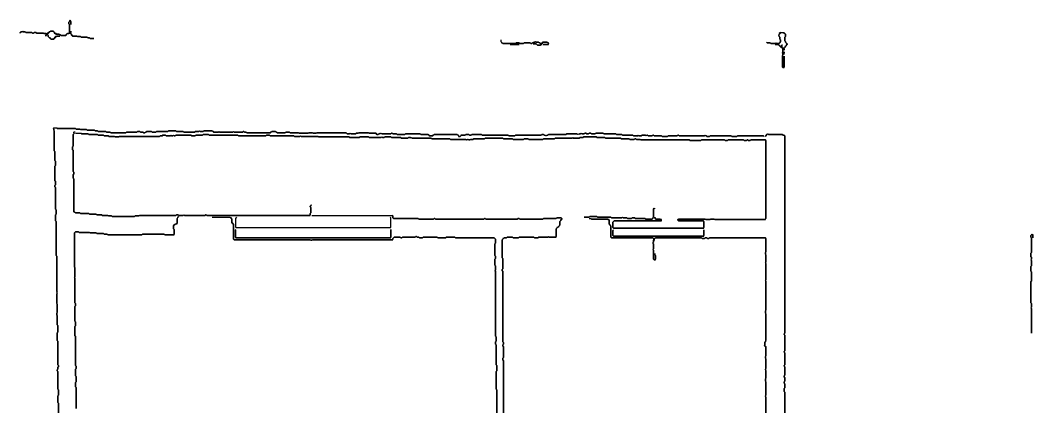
# Model space of a CAD drawing. Header units: metres. Extents: x 293 to 1984, y 1 to 1713.
# Drawn here: x 308 to 1974, y 1077 to 1713 of the extents above; entities that cross this region are included whole.
import ezdxf

# ---------------------------------------------------------------- set-up
doc = ezdxf.new("R2010")
doc.units = ezdxf.units.M

msp = doc.modelspace()

# ---------------------------------------------------------------- linework, layer by layer
for points in [[(390, 1713), (389, 1712), (389, 1711), (388, 1710), (388, 1707), (389, 1706), (389, 1692), (388, 1691), (386, 1691), (385, 1690), (384, 1690), (382, 1688), (375, 1688), (374, 1689), (373, 1689), (372, 1690), (368, 1690), (367, 1691), (366, 1691), (362, 1695), (358, 1695), (357, 1694), (356, 1694), (353, 1691), (352, 1691), (351, 1690), (350, 1691), (347, 1691), (346, 1692), (335, 1692), (334, 1693), (331, 1693), (330, 1692), (328, 1692), (327, 1693), (317, 1693), (316, 1694), (313, 1694), (312, 1695), (311, 1694), (309, 1694), (308, 1693), (308, 1692), (308, 1693), (309, 1694), (311, 1694), (312, 1695), (313, 1694), (316, 1694), (317, 1693), (327, 1693), (328, 1692), (330, 1692), (331, 1693), (334, 1693), (335, 1692), (346, 1692), (347, 1691), (350, 1691), (351, 1690), (351, 1689), (350, 1688), (349, 1688), (351, 1688), (351, 1690), (352, 1691), (353, 1690), (353, 1689), (354, 1688), (354, 1686), (357, 1683), (358, 1683), (359, 1682), (363, 1682), (368, 1687), (373, 1687), (368, 1687), (367, 1686), (366, 1686), (362, 1682), (359, 1682), (357, 1684), (356, 1684), (354, 1686), (354, 1688), (353, 1689), (353, 1690), (358, 1695), (362, 1695), (364, 1693), (364, 1692), (365, 1692), (367, 1690), (372, 1690), (373, 1689), (374, 1689), (375, 1688), (383, 1688), (386, 1691), (388, 1691), (389, 1692), (390, 1692), (392, 1690), (392, 1689), (394, 1687), (401, 1687), (402, 1686), (407, 1686), (408, 1685), (418, 1685), (419, 1684), (422, 1684), (423, 1683), (429, 1683), (423, 1683), (422, 1684), (419, 1684), (418, 1685), (408, 1685), (407, 1686), (402, 1686), (401, 1687), (395, 1687), (391, 1691), (391, 1695), (391, 1693), (390, 1692), (389, 1693), (389, 1706), (388, 1707), (388, 1710), (390, 1712), (391, 1711), (391, 1706), (391, 1711), (390, 1712), (391, 1713)], [(1559, 1693), (1557, 1691), (1557, 1690), (1556, 1689), (1556, 1688), (1557, 1687), (1557, 1686), (1558, 1685), (1558, 1682), (1559, 1681), (1559, 1678), (1556, 1675), (1552, 1675), (1551, 1676), (1550, 1675), (1543, 1675), (1542, 1676), (1537, 1676), (1536, 1677), (1537, 1676), (1542, 1676), (1543, 1675), (1550, 1675), (1551, 1676), (1552, 1675), (1557, 1675), (1559, 1677), (1559, 1681), (1558, 1682), (1558, 1685), (1557, 1686), (1557, 1687), (1556, 1688), (1556, 1689), (1560, 1693), (1564, 1693), (1567, 1690), (1567, 1686), (1566, 1685), (1566, 1679), (1567, 1678), (1567, 1677), (1568, 1676), (1568, 1675), (1569, 1675), (1570, 1674), (1570, 1673), (1569, 1672), (1568, 1672), (1568, 1671), (1566, 1669), (1566, 1668), (1565, 1667), (1562, 1667), (1561, 1668), (1560, 1668), (1559, 1669), (1559, 1670), (1560, 1671), (1561, 1670), (1562, 1670), (1561, 1670), (1560, 1671), (1561, 1672), (1562, 1672), (1561, 1672), (1559, 1670), (1557, 1672), (1556, 1672), (1555, 1673), (1550, 1673), (1555, 1673), (1560, 1668), (1561, 1668), (1563, 1666), (1563, 1661), (1562, 1660), (1562, 1659), (1563, 1658), (1563, 1656), (1562, 1655), (1562, 1636), (1563, 1635), (1565, 1635), (1565, 1654), (1565, 1636), (1564, 1635), (1563, 1635), (1562, 1636), (1562, 1655), (1563, 1656), (1563, 1657), (1564, 1658), (1565, 1657), (1565, 1661), (1565, 1659), (1564, 1658), (1563, 1658), (1562, 1659), (1562, 1660), (1563, 1661), (1563, 1666), (1564, 1667), (1565, 1666), (1565, 1664), (1565, 1667), (1567, 1669), (1567, 1670), (1570, 1673), (1570, 1674), (1567, 1677), (1567, 1678), (1566, 1679), (1566, 1685), (1567, 1686), (1567, 1690), (1566, 1691), (1566, 1692), (1565, 1692), (1564, 1693)], [(1099, 1681), (1099, 1678), (1100, 1677), (1100, 1676), (1101, 1676), (1102, 1675), (1121, 1675), (1122, 1674), (1121, 1673), (1114, 1673), (1129, 1673), (1123, 1673), (1122, 1674), (1124, 1676), (1129, 1676), (1130, 1675), (1136, 1675), (1137, 1676), (1147, 1676), (1148, 1675), (1150, 1675), (1151, 1676), (1152, 1676), (1153, 1677), (1155, 1677), (1156, 1678), (1157, 1677), (1161, 1677), (1162, 1676), (1163, 1676), (1164, 1675), (1164, 1673), (1163, 1672), (1159, 1672), (1157, 1674), (1152, 1674), (1157, 1674), (1159, 1672), (1164, 1672), (1165, 1673), (1166, 1673), (1165, 1673), (1164, 1674), (1165, 1675), (1166, 1675), (1168, 1677), (1175, 1677), (1177, 1675), (1177, 1674), (1176, 1673), (1168, 1673), (1177, 1673), (1177, 1676), (1176, 1676), (1175, 1677), (1168, 1677), (1166, 1675), (1164, 1675), (1163, 1676), (1162, 1676), (1161, 1677), (1157, 1677), (1156, 1678), (1155, 1677), (1153, 1677), (1152, 1676), (1151, 1676), (1150, 1675), (1148, 1675), (1147, 1676), (1137, 1676), (1136, 1675), (1130, 1675), (1129, 1676), (1124, 1676), (1123, 1675), (1102, 1675), (1099, 1678)], [(363, 1536), (362, 1535), (363, 1534), (363, 1532), (364, 1531), (364, 1498), (365, 1497), (365, 1482), (366, 1481), (366, 1474), (365, 1473), (365, 1449), (366, 1448), (366, 1442), (365, 1441), (365, 1439), (366, 1438), (366, 1402), (367, 1401), (367, 1394), (366, 1393), (366, 1383), (367, 1382), (367, 1326), (368, 1325), (368, 1267), (369, 1266), (368, 1265), (369, 1264), (368, 1263), (368, 1247), (369, 1246), (369, 1232), (368, 1231), (368, 1228), (369, 1227), (369, 1212), (370, 1211), (370, 1200), (369, 1199), (369, 1186), (370, 1185), (370, 1146), (371, 1145), (371, 1143), (370, 1142), (370, 1139), (369, 1138), (369, 1136), (370, 1135), (370, 1106), (371, 1105), (371, 1096), (370, 1095), (370, 1084), (371, 1083), (371, 1059)], [(371, 1059), (371, 1083), (370, 1084), (370, 1095), (371, 1096), (371, 1105), (370, 1106), (370, 1135), (369, 1136), (369, 1138), (370, 1139), (370, 1142), (371, 1143), (371, 1145), (370, 1146), (370, 1185), (369, 1186), (369, 1199), (370, 1200), (370, 1211), (369, 1212), (369, 1227), (368, 1228), (368, 1231), (369, 1232), (369, 1246), (368, 1247), (368, 1263), (369, 1264), (368, 1265), (369, 1266), (368, 1267), (368, 1325), (367, 1326), (367, 1382), (366, 1383), (366, 1393), (367, 1394), (367, 1401), (366, 1402), (366, 1438), (365, 1439), (365, 1441), (366, 1442), (366, 1448), (365, 1449), (365, 1473), (366, 1474), (366, 1481), (365, 1482), (365, 1497), (364, 1498), (364, 1531), (363, 1532), (363, 1534), (362, 1535), (363, 1536), (368, 1536), (369, 1535), (399, 1535), (400, 1534), (406, 1534), (407, 1533), (417, 1533), (418, 1532), (430, 1532), (431, 1531), (435, 1531), (436, 1530), (449, 1530), (450, 1529), (456, 1529), (457, 1528), (482, 1528), (483, 1529), (500, 1529), (501, 1530), (505, 1530), (506, 1529), (510, 1529), (511, 1528), (513, 1528), (514, 1529), (515, 1529), (516, 1530), (524, 1530), (525, 1529), (531, 1529), (532, 1530), (551, 1530), (552, 1531), (564, 1531), (565, 1530), (576, 1530), (577, 1529), (595, 1529), (596, 1530), (602, 1530), (603, 1531), (604, 1530), (609, 1530), (610, 1531), (624, 1531), (626, 1529), (634, 1529), (635, 1530), (636, 1529), (658, 1529), (659, 1530), (660, 1529), (674, 1529), (675, 1530), (676, 1530), (677, 1529), (680, 1529), (681, 1528), (720, 1528), (722, 1530), (728, 1530), (729, 1529), (730, 1529), (731, 1528), (744, 1528), (745, 1529), (751, 1529), (752, 1528), (766, 1528), (767, 1527), (782, 1527), (783, 1528), (789, 1528), (790, 1527), (795, 1527), (796, 1528), (844, 1528), (846, 1526), (850, 1526), (851, 1527), (852, 1526), (860, 1526), (861, 1527), (864, 1527), (865, 1528), (881, 1528), (882, 1527), (893, 1527), (895, 1525), (897, 1525), (898, 1526), (899, 1526), (900, 1527), (901, 1526), (902, 1527), (903, 1526), (918, 1526), (919, 1527), (920, 1527), (921, 1526), (927, 1526), (928, 1525), (941, 1525), (942, 1526), (966, 1526), (967, 1525), (979, 1525), (981, 1523), (987, 1523), (989, 1525), (1027, 1525), (1029, 1523), (1029, 1522), (1032, 1522), (1034, 1524), (1040, 1524), (1041, 1525), (1046, 1525), (1047, 1524), (1050, 1524), (1051, 1525), (1067, 1525), (1068, 1524), (1111, 1524), (1112, 1523), (1122, 1523), (1123, 1524), (1165, 1524), (1166, 1525), (1169, 1525), (1170, 1524), (1171, 1524), (1172, 1523), (1173, 1524), (1174, 1523), (1175, 1524), (1176, 1524), (1177, 1525), (1206, 1525), (1207, 1526), (1224, 1526), (1225, 1525), (1226, 1526), (1227, 1525), (1228, 1526), (1230, 1526), (1231, 1527), (1232, 1526), (1236, 1526), (1237, 1527), (1239, 1527), (1240, 1526), (1243, 1526), (1244, 1527), (1247, 1527), (1248, 1526), (1254, 1526), (1255, 1527), (1267, 1527), (1268, 1526), (1288, 1526), (1289, 1525), (1298, 1525), (1299, 1524), (1316, 1524), (1317, 1523), (1324, 1523), (1325, 1524), (1326, 1523), (1330, 1523), (1331, 1524), (1337, 1524), (1338, 1523), (1339, 1524), (1340, 1524), (1341, 1523), (1348, 1523), (1349, 1524), (1350, 1524), (1351, 1523), (1363, 1523), (1364, 1522), (1373, 1522), (1374, 1523), (1389, 1523), (1390, 1524), (1391, 1524), (1392, 1523), (1434, 1523), (1435, 1524), (1436, 1523), (1437, 1523), (1438, 1522), (1442, 1522), (1443, 1523), (1478, 1523), (1479, 1522), (1487, 1522), (1488, 1523), (1531, 1523), (1532, 1522), (1531, 1523), (1488, 1523), (1487, 1522), (1479, 1522), (1478, 1523), (1443, 1523), (1442, 1522), (1438, 1522), (1437, 1523), (1436, 1523), (1435, 1524), (1434, 1523), (1392, 1523), (1391, 1524), (1390, 1524), (1389, 1523), (1374, 1523), (1373, 1522), (1364, 1522), (1363, 1523), (1351, 1523), (1350, 1524), (1349, 1524), (1348, 1523), (1341, 1523), (1340, 1524), (1339, 1524), (1338, 1523), (1337, 1524), (1331, 1524), (1330, 1523), (1326, 1523), (1325, 1524), (1324, 1523), (1317, 1523), (1316, 1524), (1299, 1524), (1298, 1525), (1289, 1525), (1288, 1526), (1268, 1526), (1267, 1527), (1255, 1527), (1254, 1526), (1248, 1526), (1247, 1527), (1244, 1527), (1243, 1526), (1240, 1526), (1239, 1527), (1237, 1527), (1236, 1526), (1232, 1526), (1231, 1527), (1230, 1526), (1228, 1526), (1227, 1525), (1226, 1526), (1225, 1525), (1224, 1526), (1207, 1526), (1206, 1525), (1177, 1525), (1176, 1524), (1175, 1524), (1174, 1523), (1173, 1524), (1172, 1523), (1171, 1524), (1170, 1524), (1169, 1525), (1166, 1525), (1165, 1524), (1123, 1524), (1122, 1523), (1112, 1523), (1111, 1524), (1068, 1524), (1067, 1525), (1051, 1525), (1050, 1524), (1047, 1524), (1046, 1525), (1041, 1525), (1040, 1524), (1033, 1524), (1033, 1523), (1032, 1522), (1030, 1522), (1029, 1523), (1029, 1524), (1028, 1524), (1027, 1525), (989, 1525), (988, 1524), (987, 1524), (986, 1523), (982, 1523), (981, 1524), (980, 1524), (979, 1525), (967, 1525), (966, 1526), (942, 1526), (941, 1525), (928, 1525), (927, 1526), (921, 1526), (920, 1527), (919, 1527), (918, 1526), (903, 1526), (902, 1527), (901, 1526), (900, 1527), (899, 1526), (898, 1526), (897, 1525), (895, 1525), (893, 1527), (882, 1527), (881, 1528), (865, 1528), (864, 1527), (861, 1527), (860, 1526), (852, 1526), (851, 1527), (850, 1526), (846, 1526), (844, 1528), (796, 1528), (795, 1527), (790, 1527), (789, 1528), (783, 1528), (782, 1527), (767, 1527), (766, 1528), (752, 1528), (751, 1529), (745, 1529), (744, 1528), (731, 1528), (730, 1529), (729, 1529), (728, 1530), (722, 1530), (721, 1529), (720, 1529), (719, 1528), (681, 1528), (680, 1529), (677, 1529), (676, 1530), (675, 1530), (674, 1529), (660, 1529), (659, 1530), (658, 1529), (636, 1529), (635, 1530), (634, 1529), (627, 1529), (626, 1530), (625, 1530), (624, 1531), (610, 1531), (609, 1530), (604, 1530), (603, 1531), (602, 1530), (596, 1530), (595, 1529), (577, 1529), (576, 1530), (565, 1530), (564, 1531), (552, 1531), (551, 1530), (532, 1530), (531, 1529), (525, 1529), (524, 1530), (516, 1530), (515, 1529), (514, 1529), (513, 1528), (511, 1528), (510, 1529), (506, 1529), (505, 1530), (501, 1530), (500, 1529), (483, 1529), (482, 1528), (457, 1528), (456, 1529), (450, 1529), (449, 1530), (436, 1530), (435, 1531), (431, 1531), (430, 1532), (418, 1532), (417, 1533), (407, 1533), (406, 1534), (400, 1534), (399, 1535), (369, 1535), (368, 1536)], [(397, 1530), (396, 1529), (396, 1526), (395, 1525), (395, 1506), (394, 1505), (394, 1500), (395, 1499), (395, 1464), (396, 1463), (396, 1460), (395, 1459), (395, 1453), (396, 1452), (396, 1398), (397, 1397), (398, 1397), (399, 1396), (406, 1396), (407, 1395), (421, 1395), (422, 1394), (433, 1394), (434, 1393), (442, 1393), (443, 1392), (452, 1392), (453, 1391), (458, 1391), (459, 1390), (496, 1390), (497, 1391), (503, 1391), (504, 1392), (564, 1392), (565, 1393), (568, 1393), (569, 1392), (576, 1392), (577, 1393), (578, 1392), (612, 1392), (613, 1393), (614, 1393), (615, 1392), (785, 1392), (785, 1395), (786, 1396), (786, 1405), (785, 1406), (785, 1407), (787, 1409), (786, 1409), (786, 1408), (785, 1407), (785, 1406), (786, 1405), (786, 1396), (785, 1395), (785, 1393), (784, 1392), (615, 1392), (614, 1393), (613, 1393), (612, 1392), (578, 1392), (577, 1393), (576, 1392), (569, 1392), (568, 1393), (565, 1393), (564, 1392), (504, 1392), (503, 1391), (497, 1391), (496, 1390), (459, 1390), (458, 1391), (453, 1391), (452, 1392), (443, 1392), (442, 1393), (434, 1393), (433, 1394), (422, 1394), (421, 1395), (407, 1395), (406, 1396), (399, 1396), (398, 1397), (397, 1397), (396, 1398), (396, 1452), (395, 1453), (395, 1459), (396, 1460), (396, 1463), (395, 1464), (395, 1499), (394, 1500), (394, 1505), (395, 1506), (395, 1525), (397, 1527), (396, 1528), (396, 1529), (397, 1530), (398, 1529)], [(399, 1527), (408, 1527), (409, 1526), (420, 1526), (421, 1525), (435, 1525), (436, 1524), (445, 1524), (446, 1523), (453, 1523), (454, 1522), (463, 1522), (464, 1521), (470, 1521), (471, 1522), (537, 1522), (538, 1523), (542, 1523), (543, 1524), (547, 1524), (548, 1523), (555, 1523), (556, 1524), (557, 1523), (559, 1523), (560, 1524), (561, 1523), (563, 1523), (564, 1524), (589, 1524), (590, 1523), (596, 1523), (597, 1524), (608, 1524), (609, 1525), (618, 1525), (619, 1524), (666, 1524), (667, 1523), (712, 1523), (713, 1524), (718, 1524), (719, 1523), (758, 1523), (759, 1522), (768, 1522), (769, 1523), (770, 1522), (798, 1522), (799, 1521), (849, 1521), (850, 1520), (866, 1520), (867, 1521), (881, 1521), (882, 1520), (902, 1520), (903, 1521), (904, 1520), (907, 1520), (908, 1521), (918, 1521), (919, 1520), (934, 1520), (935, 1519), (946, 1519), (947, 1520), (950, 1520), (951, 1519), (952, 1520), (953, 1519), (984, 1519), (985, 1518), (1015, 1518), (1016, 1517), (1041, 1517), (1042, 1516), (1043, 1516), (1044, 1517), (1045, 1517), (1046, 1516), (1048, 1516), (1049, 1517), (1053, 1517), (1054, 1518), (1072, 1518), (1073, 1519), (1102, 1519), (1103, 1518), (1118, 1518), (1119, 1517), (1136, 1517), (1137, 1518), (1144, 1518), (1145, 1517), (1168, 1517), (1169, 1518), (1187, 1518), (1188, 1519), (1216, 1519), (1217, 1520), (1218, 1519), (1228, 1519), (1229, 1520), (1234, 1520), (1235, 1521), (1256, 1521), (1257, 1520), (1270, 1520), (1271, 1519), (1296, 1519), (1297, 1518), (1310, 1518), (1311, 1517), (1318, 1517), (1319, 1518), (1321, 1518), (1322, 1517), (1328, 1517), (1329, 1516), (1409, 1516), (1410, 1515), (1428, 1515), (1429, 1516), (1467, 1516), (1468, 1515), (1472, 1515), (1473, 1516), (1498, 1516), (1499, 1515), (1503, 1515), (1504, 1516), (1505, 1516), (1506, 1515), (1509, 1515), (1510, 1516), (1534, 1516), (1535, 1515), (1535, 1387), (1533, 1385), (1451, 1385), (1450, 1386), (1444, 1386), (1443, 1385), (1436, 1385), (1435, 1386), (1391, 1386), (1390, 1385), (1390, 1384), (1391, 1383), (1432, 1383), (1433, 1382), (1433, 1372), (1432, 1371), (1284, 1371), (1283, 1372), (1283, 1381), (1285, 1383), (1363, 1383), (1363, 1385), (1362, 1385), (1361, 1386), (1354, 1386), (1352, 1388), (1352, 1389), (1352, 1388), (1354, 1386), (1361, 1386), (1363, 1384), (1362, 1383), (1285, 1383), (1283, 1381), (1283, 1372), (1284, 1371), (1433, 1371), (1433, 1382), (1432, 1383), (1391, 1383), (1390, 1384), (1390, 1385), (1391, 1386), (1435, 1386), (1436, 1385), (1443, 1385), (1444, 1386), (1450, 1386), (1451, 1385), (1534, 1385), (1534, 1386), (1535, 1387), (1535, 1515), (1534, 1516), (1510, 1516), (1509, 1515), (1506, 1515), (1505, 1516), (1504, 1516), (1503, 1515), (1499, 1515), (1498, 1516), (1473, 1516), (1472, 1515), (1468, 1515), (1467, 1516), (1429, 1516), (1428, 1515), (1410, 1515), (1409, 1516), (1329, 1516), (1328, 1517), (1322, 1517), (1321, 1518), (1319, 1518), (1318, 1517), (1311, 1517), (1310, 1518), (1297, 1518), (1296, 1519), (1271, 1519), (1270, 1520), (1257, 1520), (1256, 1521), (1235, 1521), (1234, 1520), (1229, 1520), (1228, 1519), (1218, 1519), (1217, 1520), (1216, 1519), (1188, 1519), (1187, 1518), (1169, 1518), (1168, 1517), (1145, 1517), (1144, 1518), (1137, 1518), (1136, 1517), (1119, 1517), (1118, 1518), (1103, 1518), (1102, 1519), (1073, 1519), (1072, 1518), (1054, 1518), (1053, 1517), (1049, 1517), (1048, 1516), (1046, 1516), (1045, 1517), (1044, 1517), (1043, 1516), (1042, 1516), (1041, 1517), (1016, 1517), (1015, 1518), (985, 1518), (984, 1519), (953, 1519), (952, 1520), (951, 1519), (950, 1520), (947, 1520), (946, 1519), (935, 1519), (934, 1520), (919, 1520), (918, 1521), (908, 1521), (907, 1520), (904, 1520), (903, 1521), (902, 1520), (882, 1520), (881, 1521), (867, 1521), (866, 1520), (850, 1520), (849, 1521), (799, 1521), (798, 1522), (770, 1522), (769, 1523), (768, 1522), (759, 1522), (758, 1523), (719, 1523), (718, 1524), (713, 1524), (712, 1523), (667, 1523), (666, 1524), (619, 1524), (618, 1525), (609, 1525), (608, 1524), (597, 1524), (596, 1523), (590, 1523), (589, 1524), (564, 1524), (563, 1523), (561, 1523), (560, 1524), (559, 1523), (557, 1523), (556, 1524), (555, 1523), (548, 1523), (547, 1524), (542, 1524), (541, 1523), (538, 1523), (537, 1522), (471, 1522), (470, 1521), (464, 1521), (463, 1522), (454, 1522), (453, 1523), (446, 1523), (445, 1524), (436, 1524), (435, 1525), (421, 1525), (420, 1526), (409, 1526), (408, 1527)], [(1538, 1526), (1537, 1525), (1536, 1525), (1534, 1523), (1534, 1522), (1538, 1526), (1539, 1525), (1562, 1525), (1563, 1524), (1565, 1524), (1566, 1523), (1566, 1198), (1565, 1197), (1565, 1196), (1566, 1195), (1566, 1169), (1565, 1168), (1565, 1167), (1566, 1166), (1566, 1146), (1565, 1145), (1565, 1144), (1566, 1143), (1566, 1129), (1565, 1128), (1565, 1126), (1566, 1125), (1566, 1119), (1565, 1118), (1565, 1116), (1566, 1115), (1566, 1108), (1565, 1107), (1565, 1102), (1566, 1101), (1566, 1033)], [(1566, 1033), (1566, 1101), (1565, 1102), (1565, 1107), (1566, 1108), (1566, 1115), (1565, 1116), (1565, 1118), (1566, 1119), (1566, 1125), (1565, 1126), (1565, 1128), (1566, 1129), (1566, 1143), (1565, 1144), (1565, 1145), (1566, 1146), (1566, 1166), (1565, 1167), (1565, 1168), (1566, 1169), (1566, 1195), (1565, 1196), (1565, 1197), (1566, 1198), (1566, 1523), (1565, 1524), (1563, 1524), (1562, 1525), (1539, 1525)], [(1350, 1404), (1350, 1389), (1349, 1388), (1349, 1387), (1348, 1386), (1337, 1386), (1336, 1387), (1320, 1387), (1319, 1388), (1315, 1388), (1314, 1387), (1307, 1387), (1306, 1388), (1300, 1388), (1299, 1389), (1298, 1388), (1281, 1388), (1280, 1389), (1258, 1389), (1257, 1390), (1245, 1390), (1244, 1389), (1236, 1389), (1244, 1389), (1245, 1390), (1257, 1390), (1258, 1389), (1280, 1389), (1281, 1388), (1298, 1388), (1299, 1389), (1300, 1388), (1306, 1388), (1307, 1387), (1314, 1387), (1315, 1388), (1319, 1388), (1320, 1387), (1336, 1387), (1337, 1386), (1348, 1386), (1349, 1387), (1349, 1388), (1350, 1389), (1350, 1403), (1351, 1404), (1352, 1403), (1352, 1404)], [(569, 1390), (568, 1389), (567, 1389), (567, 1388), (566, 1387), (566, 1379), (565, 1378), (564, 1378), (563, 1377), (562, 1377), (560, 1375), (560, 1370), (561, 1369), (561, 1361), (560, 1360), (546, 1360), (545, 1361), (509, 1361), (508, 1360), (452, 1360), (451, 1361), (446, 1361), (445, 1362), (434, 1362), (433, 1363), (423, 1363), (422, 1364), (405, 1364), (404, 1365), (399, 1365), (397, 1363), (397, 1307), (398, 1306), (398, 1291), (397, 1290), (398, 1289), (398, 1248), (399, 1247), (399, 1243), (398, 1242), (398, 1218), (399, 1217), (399, 1210), (398, 1209), (398, 1194), (399, 1193), (399, 1145), (400, 1144), (400, 1140), (399, 1139), (399, 1128), (400, 1127), (400, 1118), (399, 1117), (399, 1110), (400, 1109), (400, 1074)], [(400, 1074), (400, 1109), (399, 1110), (399, 1117), (400, 1118), (400, 1127), (399, 1128), (399, 1139), (400, 1140), (400, 1144), (399, 1145), (399, 1193), (398, 1194), (398, 1209), (399, 1210), (399, 1217), (398, 1218), (398, 1242), (399, 1243), (399, 1247), (398, 1248), (398, 1289), (397, 1290), (398, 1291), (398, 1306), (397, 1307), (397, 1363), (399, 1365), (404, 1365), (405, 1364), (422, 1364), (423, 1363), (433, 1363), (434, 1362), (445, 1362), (446, 1361), (451, 1361), (452, 1360), (508, 1360), (509, 1361), (545, 1361), (546, 1360), (561, 1360), (561, 1369), (560, 1370), (560, 1375), (562, 1377), (563, 1377), (564, 1378), (566, 1378), (566, 1387)], [(624, 1389), (653, 1389), (656, 1386), (656, 1380), (659, 1377), (659, 1353), (660, 1352), (785, 1352), (786, 1351), (788, 1351), (789, 1352), (921, 1352), (921, 1354), (923, 1356), (933, 1356), (934, 1355), (936, 1355), (937, 1356), (958, 1356), (959, 1357), (960, 1357), (961, 1356), (964, 1356), (965, 1355), (970, 1355), (971, 1356), (994, 1356), (995, 1355), (1008, 1355), (1009, 1356), (1023, 1356), (1024, 1355), (1088, 1355), (1090, 1353), (1090, 1346), (1089, 1345), (1089, 1326), (1090, 1325), (1090, 1321), (1089, 1320), (1089, 1310), (1090, 1309), (1090, 1302), (1089, 1301), (1090, 1300), (1090, 1193), (1091, 1192), (1091, 1185), (1090, 1184), (1090, 1180), (1091, 1179), (1091, 1146), (1092, 1145), (1092, 1136), (1091, 1135), (1091, 1106), (1092, 1105), (1092, 1059)], [(1092, 1059), (1092, 1105), (1091, 1106), (1091, 1135), (1092, 1136), (1092, 1145), (1091, 1146), (1091, 1179), (1090, 1180), (1090, 1184), (1091, 1185), (1091, 1192), (1090, 1193), (1090, 1300), (1089, 1301), (1090, 1302), (1090, 1309), (1089, 1310), (1089, 1320), (1090, 1321), (1090, 1325), (1089, 1326), (1089, 1345), (1090, 1346), (1090, 1353), (1088, 1355), (1024, 1355), (1023, 1356), (1009, 1356), (1008, 1355), (995, 1355), (994, 1356), (971, 1356), (970, 1355), (965, 1355), (964, 1356), (961, 1356), (960, 1357), (959, 1357), (958, 1356), (937, 1356), (936, 1355), (934, 1355), (933, 1356), (923, 1356), (921, 1354), (921, 1353), (920, 1352), (789, 1352), (788, 1351), (786, 1351), (785, 1352), (660, 1352), (659, 1353), (659, 1378), (658, 1378), (656, 1380), (656, 1387), (655, 1388), (654, 1388), (653, 1389)], [(664, 1389), (662, 1387), (662, 1373), (663, 1372), (918, 1372), (918, 1388), (917, 1389)], [(788, 1392), (920, 1392), (921, 1391), (921, 1388), (922, 1387), (963, 1387), (964, 1386), (988, 1386), (989, 1387), (990, 1387), (991, 1386), (1071, 1386), (1072, 1387), (1073, 1387), (1074, 1386), (1126, 1386), (1127, 1387), (1129, 1387), (1130, 1386), (1168, 1386), (1169, 1387), (1190, 1387), (1191, 1388), (1198, 1388), (1199, 1387), (1199, 1386), (1197, 1384), (1197, 1383), (1196, 1382), (1196, 1376), (1192, 1372), (1191, 1372), (1191, 1371), (1190, 1370), (1190, 1357), (1189, 1356), (1178, 1356), (1177, 1357), (1176, 1356), (1161, 1356), (1160, 1355), (1154, 1355), (1153, 1356), (1129, 1356), (1128, 1355), (1119, 1355), (1118, 1356), (1109, 1356), (1108, 1355), (1104, 1355), (1103, 1354), (1102, 1354), (1102, 1353), (1101, 1352), (1101, 1322), (1102, 1321), (1102, 1304), (1101, 1303), (1101, 1301), (1102, 1300), (1102, 1184), (1103, 1183), (1103, 1180), (1102, 1179), (1102, 1177), (1103, 1176), (1103, 1158), (1102, 1157), (1102, 1154), (1103, 1153), (1103, 1046)], [(1103, 1046), (1103, 1153), (1102, 1154), (1102, 1157), (1103, 1158), (1103, 1176), (1102, 1177), (1102, 1179), (1103, 1180), (1103, 1183), (1102, 1184), (1102, 1300), (1101, 1301), (1101, 1303), (1102, 1304), (1102, 1321), (1101, 1322), (1101, 1352), (1104, 1355), (1108, 1355), (1109, 1356), (1118, 1356), (1119, 1355), (1128, 1355), (1129, 1356), (1153, 1356), (1154, 1355), (1160, 1355), (1161, 1356), (1176, 1356), (1177, 1357), (1178, 1356), (1190, 1356), (1190, 1370), (1193, 1373), (1194, 1373), (1195, 1374), (1195, 1375), (1196, 1376), (1196, 1382), (1199, 1385), (1199, 1387), (1198, 1388), (1191, 1388), (1190, 1387), (1169, 1387), (1168, 1386), (1130, 1386), (1129, 1387), (1127, 1387), (1126, 1386), (1074, 1386), (1073, 1387), (1072, 1387), (1071, 1386), (991, 1386), (990, 1387), (989, 1387), (988, 1386), (964, 1386), (963, 1387), (922, 1387), (921, 1388), (921, 1391), (920, 1392)], [(1244, 1387), (1247, 1387), (1248, 1386), (1275, 1386), (1277, 1384), (1277, 1378), (1278, 1377), (1278, 1376), (1280, 1374), (1280, 1356), (1281, 1355), (1349, 1355), (1350, 1354), (1350, 1353), (1351, 1352), (1350, 1351), (1350, 1348), (1349, 1347), (1349, 1346), (1350, 1345), (1350, 1337), (1349, 1336), (1350, 1335), (1350, 1320), (1351, 1319), (1353, 1319), (1353, 1326), (1352, 1327), (1352, 1329), (1352, 1327), (1353, 1326), (1353, 1320), (1352, 1319), (1351, 1319), (1350, 1320), (1350, 1335), (1349, 1336), (1350, 1337), (1350, 1345), (1349, 1346), (1349, 1347), (1350, 1348), (1350, 1351), (1351, 1352), (1352, 1352), (1351, 1352), (1350, 1353), (1351, 1354), (1352, 1354), (1353, 1355), (1429, 1355), (1430, 1354), (1434, 1354), (1435, 1355), (1438, 1355), (1439, 1354), (1441, 1354), (1442, 1355), (1534, 1355), (1535, 1354), (1535, 1332), (1534, 1331), (1534, 1328), (1535, 1327), (1535, 1315), (1534, 1314), (1535, 1313), (1535, 1286), (1534, 1285), (1535, 1284), (1535, 1236), (1534, 1235), (1534, 1231), (1535, 1230), (1535, 1186), (1534, 1185), (1534, 1184), (1533, 1183), (1533, 1179), (1532, 1178), (1533, 1177), (1534, 1177), (1535, 1176), (1535, 1161), (1534, 1160), (1534, 1157), (1535, 1156), (1535, 1140), (1534, 1139), (1534, 1138), (1535, 1137), (1535, 1124), (1534, 1123), (1534, 1119), (1535, 1118), (1535, 1096), (1534, 1095), (1534, 1094), (1535, 1093), (1535, 1048)], [(1535, 1048), (1535, 1093), (1534, 1094), (1534, 1095), (1535, 1096), (1535, 1118), (1534, 1119), (1534, 1123), (1535, 1124), (1535, 1137), (1534, 1138), (1534, 1139), (1535, 1140), (1535, 1156), (1534, 1157), (1534, 1160), (1535, 1161), (1535, 1176), (1534, 1177), (1533, 1177), (1532, 1178), (1533, 1179), (1533, 1183), (1535, 1185), (1535, 1230), (1534, 1231), (1534, 1235), (1535, 1236), (1535, 1284), (1534, 1285), (1535, 1286), (1535, 1313), (1534, 1314), (1535, 1315), (1535, 1327), (1534, 1328), (1534, 1331), (1535, 1332), (1535, 1354), (1534, 1355), (1442, 1355), (1441, 1354), (1439, 1354), (1438, 1355), (1435, 1355), (1434, 1354), (1430, 1354), (1429, 1355), (1353, 1355), (1352, 1354), (1350, 1354), (1349, 1355), (1281, 1355), (1280, 1356), (1280, 1375), (1277, 1378), (1277, 1385), (1276, 1385), (1275, 1386), (1248, 1386), (1247, 1387)], [(663, 1369), (662, 1368), (662, 1356), (663, 1355), (918, 1355), (918, 1369), (918, 1356), (917, 1355), (663, 1355), (662, 1356), (662, 1368)], [(1284, 1368), (1283, 1367), (1283, 1359), (1284, 1358), (1433, 1358), (1433, 1368), (1433, 1359), (1432, 1358), (1284, 1358), (1283, 1359), (1283, 1367)], [(1972, 1361), (1972, 1360), (1971, 1359), (1971, 1356), (1972, 1355), (1972, 1331), (1971, 1330), (1971, 1324), (1972, 1323), (1972, 1320), (1971, 1319), (1972, 1318), (1972, 1309), (1971, 1308), (1971, 1300), (1972, 1299), (1972, 1284), (1971, 1283), (1971, 1248), (1972, 1247), (1972, 1241), (1971, 1240), (1972, 1239), (1972, 1198), (1972, 1239), (1971, 1240), (1972, 1241), (1972, 1247), (1971, 1248), (1971, 1283), (1972, 1284), (1972, 1299), (1971, 1300), (1971, 1308), (1972, 1309), (1972, 1318), (1971, 1319), (1972, 1320), (1972, 1323), (1971, 1324), (1971, 1330), (1972, 1331), (1972, 1355), (1971, 1356), (1971, 1359), (1973, 1361), (1974, 1360), (1974, 1355), (1974, 1361)]]:
    msp.add_lwpolyline(points)

doc.saveas('drawing.dxf')
